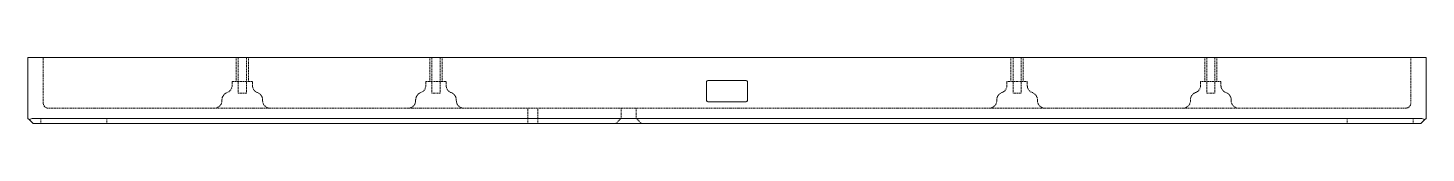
# Model space of a CAD drawing. Header units: inches. Extents: x -275 to 0, y 0 to 13.
import ezdxf

# ---------------------------------------------------------------- set-up
doc = ezdxf.new("R2010")
doc.units = ezdxf.units.IN
doc.header["$MEASUREMENT"] = 0
doc.linetypes.add('HIDDEN2', pattern=[0.1875, 0.125, -0.0625])

msp = doc.modelspace()

# ---------------------------------------------------------------- linework, layer by layer
at = {"color": 0, "linetype": 'Continuous', "lineweight": 0, "extrusion": (1e-16, 1, 2e-16)}
for p, q in [((-275, 13), (-274, 13)), ((-275, 13), (-275, 1)), ((-274, 13), (-1, 13)), ((-1, 13), (0, 13)), ((0, 1), (0, 13)), ((-141.5, 4.5), (-141.5, 8.25)), ((-133.75, 8.5), (-141.25, 8.5)), ((-133.5, 8.25), (-133.5, 4.5)), ((-133.75, 4.25), (-141.25, 4.25)), ((-274.71, 0.71), (-275, 1)), ((-274, 0), (-274.71, 0.71)), ((-1, 1), (-274, 1)), ((-274, 0), (-1, 0)), ((-1, 0), (-0.29, 0.71)), ((0, 1), (-0.29, 0.71))]:
    msp.add_line(p, q, dxfattribs=at)
at = {"color": 0, "linetype": 'HIDDEN2', "lineweight": 0, "extrusion": (1e-16, 1, 2e-16)}
for p, q in [((-272, 4), (-272, 13)), ((-234.04, 13), (-234.04, 8.25)), ((-233.64, 6), (-233.64, 13)), ((-232.04, 6), (-232.04, 13)), ((-231.64, 13), (-231.64, 8.25)), ((-195.94, 13), (-195.94, 8.25)), ((-195.54, 6), (-195.54, 13)), ((-193.94, 6), (-193.94, 13)), ((-193.54, 13), (-193.54, 8.25)), ((-81.64, 13), (-81.64, 8.25)), ((-81.24, 6), (-81.24, 13)), ((-79.64, 6), (-79.64, 13)), ((-79.24, 13), (-79.24, 8.25)), ((-43.54, 13), (-43.54, 8.25)), ((-43.14, 6), (-43.14, 13)), ((-41.54, 6), (-41.54, 13)), ((-41.14, 13), (-41.14, 8.25)), ((-3, 13), (-3, 4)), ((-234.84, 8.25), (-230.84, 8.25)), ((-234.84, 7.5), (-234.84, 8.25)), ((-230.84, 7.5), (-230.84, 8.25)), ((-196.74, 8.25), (-192.74, 8.25)), ((-196.74, 7.5), (-196.74, 8.25)), ((-192.74, 7.5), (-192.74, 8.25)), ((-82.44, 8.25), (-78.44, 8.25)), ((-82.44, 7.5), (-82.44, 8.25)), ((-78.44, 7.5), (-78.44, 8.25)), ((-44.34, 8.25), (-40.34, 8.25)), ((-44.34, 7.5), (-44.34, 8.25)), ((-40.34, 7.5), (-40.34, 8.25)), ((-233.64, 6), (-232.04, 6)), ((-195.54, 6), (-193.94, 6)), ((-81.24, 6), (-79.64, 6)), ((-43.14, 6), (-41.54, 6)), ((-4, 3), (-271, 3)), ((-236.84, 4.5), (-236.84, 4.67)), ((-228.84, 4.5), (-228.84, 4.67)), ((-198.74, 4.5), (-198.74, 4.67)), ((-190.74, 4.5), (-190.74, 4.67)), ((-176.69, 0), (-176.69, 3)), ((-174.69, 0), (-174.69, 3)), ((-158.34, 1), (-158.34, 3)), ((-155.34, 1), (-155.34, 3)), ((-84.44, 4.5), (-84.44, 4.67)), ((-76.44, 4.5), (-76.44, 4.67)), ((-46.34, 4.5), (-46.34, 4.67)), ((-38.34, 4.5), (-38.34, 4.67)), ((-272.5, 0), (-272.5, 1)), ((-259.5, 0), (-259.5, 1)), ((-158.34, 1), (-159.34, 0)), ((-155.34, 1), (-154.34, 0)), ((-15.5, 0), (-15.5, 1)), ((-2.5, 0), (-2.5, 1))]:
    msp.add_line(p, q, dxfattribs=at)
at = {"color": 0, "linetype": 'Continuous', "lineweight": 0}
for centre, start, end in [((-141.25, 8.25), 90, 180), ((-133.75, 8.25), 360, 90), ((-141.25, 4.5), 180, 270), ((-133.75, 4.5), 270, 0)]:
    msp.add_arc(centre, 0.25, start, end, dxfattribs=at)
at = {"color": 0, "linetype": 'HIDDEN2', "lineweight": 0}
for centre, radius, start, end in [((-235.34, 4.67), 1.5, 109.4712, 180), ((-197.24, 4.67), 1.5, 109.4712, 180), ((-82.94, 4.67), 1.5, 109.4712, 180), ((-271, 4), 1, 180, 270), ((-238.34, 4.5), 1.5, 270, 0), ((-200.24, 4.5), 1.5, 270, 0), ((-85.94, 4.5), 1.5, 270, 360), ((-47.84, 4.5), 1.5, 270, 0), ((-4, 4), 1, 270, 360)]:
    msp.add_arc(centre, radius, start, end, dxfattribs=at)
at = {"color": 0, "linetype": 'HIDDEN2', "lineweight": 0, "extrusion": (0, 2e-16, -1)}
for centre, start, end in [((236.34, 7.5), 180, 250.5288), ((229.34, 7.5), 289.4712, 360), ((230.34, 4.67), 109.4712, 180), ((198.24, 7.5), 180, 250.5288), ((191.24, 7.5), 289.4712, 360), ((192.24, 4.67), 109.4712, 180), ((83.94, 7.5), 180, 250.5288), ((76.94, 7.5), 289.4712, 0), ((77.94, 4.67), 109.4712, 180), ((45.84, 7.5), 180, 250.5285), ((38.84, 7.5), 289.4715, 0), ((227.34, 4.5), 270, 0), ((189.24, 4.5), 270, 0), ((74.94, 4.5), 270, 360), ((36.84, 4.5), 270, 0)]:
    msp.add_arc(centre, 1.5, start, end, dxfattribs=at)
at = {"color": 0, "linetype": 'Continuous', "lineweight": 0, "extrusion": (0, 2e-16, -1)}
for centre, start, end in [((274, 0), 45, 90), ((1, 0), 90, 135)]:
    msp.add_arc(centre, 1, start, end, dxfattribs=at)
at = {"color": 0, "linetype": 'HIDDEN2', "lineweight": 0}
for points, knots in [([(-45.34, 6.09), (-45.35, 6.08), (-45.36, 6.08), (-45.39, 6.07), (-45.41, 6.06), (-45.45, 6.04), (-45.48, 6.03), (-45.57, 5.98), (-45.63, 5.96), (-45.83, 5.81), (-45.91, 5.74), (-46.07, 5.53), (-46.13, 5.45), (-46.22, 5.27), (-46.26, 5.19), (-46.32, 4.97), (-46.34, 4.83), (-46.34, 4.67)], [6.436026526, 6.436026526, 6.436026526, 6.436026526, 6.436729052, 6.436729052, 6.437431578, 6.437431578, 6.438134105, 6.438134105, 6.438836631, 6.438836631, 6.439176786, 6.439176786, 6.43932494, 6.43932494, 6.439422434, 6.439422434, 6.439539157, 6.439539157, 6.439539157, 6.439539157]), ([(-39.34, 6.09), (-39.33, 6.08), (-39.32, 6.08), (-39.3, 6.07), (-39.28, 6.06), (-39.23, 6.04), (-39.21, 6.03), (-39.11, 5.98), (-39.05, 5.96), (-38.86, 5.81), (-38.78, 5.74), (-38.61, 5.53), (-38.56, 5.45), (-38.47, 5.27), (-38.43, 5.19), (-38.37, 4.97), (-38.34, 4.83), (-38.34, 4.67)], [-0.005084206, -0.005084206, -0.005084206, -0.005084206, -0.004376869, -0.004376869, -0.003669532, -0.003669532, -0.002962195, -0.002962195, -0.002254858, -0.002254858, -0.001912383, -0.001912383, -0.001763211, -0.001763211, -0.001665046, -0.001665046, -0.001547521, -0.001547521, -0.001547521, -0.001547521])]:
    msp.add_open_spline(points, degree=3, knots=knots, dxfattribs=at)

doc.saveas('drawing.dxf')
